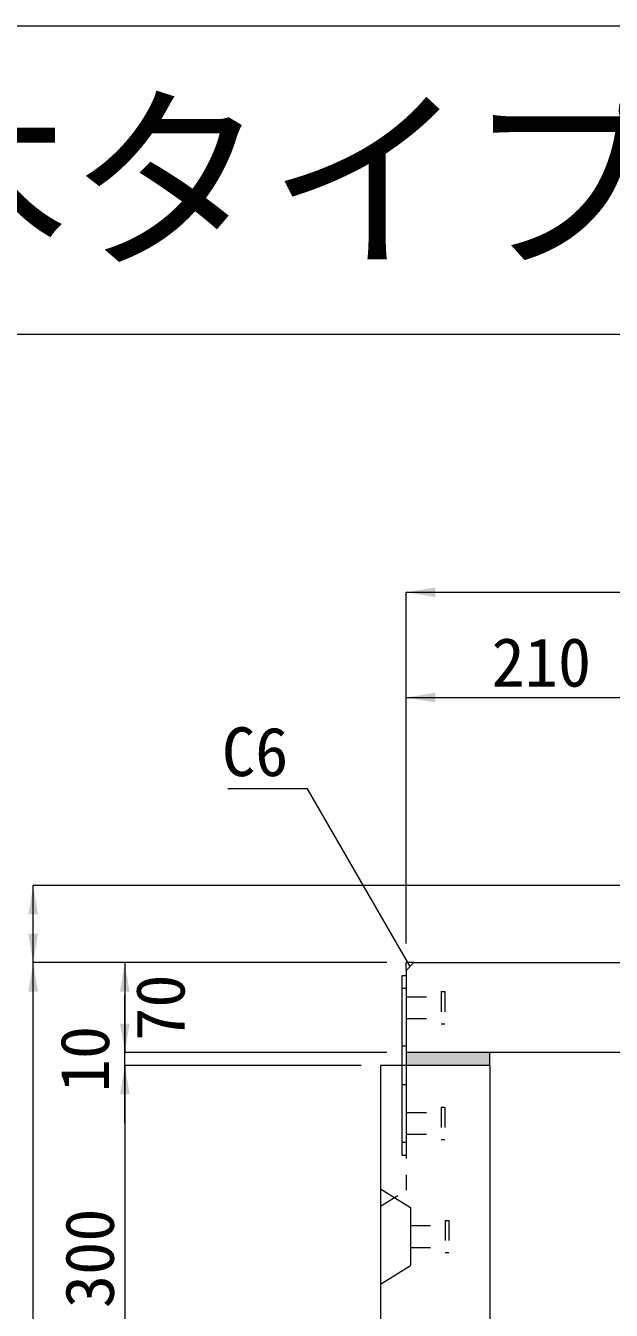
# Model space of a CAD drawing. Units: millimetres at full size; some dimension numbers follow another scale. Extents: x -3301 to 90699, y 107523 to 139162.
# Drawn here: x 15641 to 16097, y 119412 to 120411 of the extents above; entities that cross this region are included whole.
import ezdxf
from ezdxf.enums import TextEntityAlignment as Align

# ---------------------------------------------------------------- set-up
doc = ezdxf.new("R2010")
doc.units = ezdxf.units.MM
doc.header["$LTSCALE"] = 21
doc.linetypes.add('USER1', pattern=[1.35, 0.75, -0.6])
for name, color, linetype, lineweight in [('0_2', 7, 'USER1', 9), ('図枠', 7, 'Continuous', 5), ('寸法線', 7, 'Continuous', 9), ('引出線', 4, 'Continuous', 9), ('本体', 2, 'Continuous', 9), ('補助線', 8, 'Continuous', 13), ('ｲﾝｻｰﾄ', 3, 'USER1', 5)]:
    doc.layers.add(name, color=color, linetype=linetype, lineweight=lineweight)
doc.layers.add('ﾊｯﾁﾝｸﾞ', color=8, linetype='Continuous')
doc.styles.add('ＭＳ ゴシック', font='')
doc.styles.get('ＭＳ ゴシック').set_extended_font_data('MS Gothic')

# ---------------------------------------------------------------- blocks, each defined once
blk = doc.blocks.new('filled_arrow')
at = {"color": 0, "linetype": 'Continuous', "lineweight": -2}
blk.add_solid([(7.5, 1.25), (0, 0), (7.5, -1.25)], dxfattribs=at)

msp = doc.modelspace()

# ---------------------------------------------------------------- hatches: boundary and pattern name
at = {"layer": 'ﾊｯﾁﾝｸﾞ'}
msp.add_hatch(color=256, dxfattribs=at).paths.add_polyline_path([(16002.31, 119602.64), (16002.31, 119612.64), (15937.31, 119612.64), (15937.31, 119602.64)])

# ---------------------------------------------------------------- linework, layer by layer
at = {"layer": '0_2'}
for p, q in [((15937.31, 119662.64), (15934.11, 119662.64)), ((15937.31, 119617.64), (15934.11, 119617.64)), ((15937.31, 119587.64), (15934.11, 119587.64)), ((15937.31, 119542.64), (15934.11, 119542.64))]:
    msp.add_line(p, q, dxfattribs=at)
at = {"layer": '0_2', "linetype": 'Continuous', "lineweight": 13}
msp.add_line((16002.31, 119602.64), (16002.31, 119612.64), dxfattribs=at)
at = {"layer": '0_2', "linetype": 'Continuous'}
msp.add_lwpolyline([(15934.11, 119532.64), (15934.11, 119672.64), (15937.31, 119672.64), (15937.31, 119532.64)], close=True, dxfattribs=at)
at = {"layer": '図枠', "lineweight": 13}
for p, q in [((13499.21, 120411.48), (27899.21, 120411.48)), ((13499.21, 120171.48), (27899.21, 120171.48))]:
    msp.add_line(p, q, dxfattribs=at)
at = {"layer": '寸法線'}
for p, q in [((15937.31, 119970.73), (16367.31, 119970.73)), ((15937.31, 119697.64), (15937.31, 119970.73)), ((15937.31, 119888.85), (16147.31, 119888.85)), ((15937.31, 119697.64), (15937.31, 119888.85)), ((15647.2, 119682.64), (15647.2, 119742.64)), ((16139.32, 119742.64), (15647.2, 119742.64)), ((15647.2, 118852.64), (15647.2, 119682.64)), ((15922.31, 119682.64), (15647.2, 119682.64)), ((15922.31, 119682.64), (15647.2, 119682.64)), ((15718.47, 119682.64), (15718.47, 119612.64)), ((15922.31, 119682.64), (15718.47, 119682.64)), ((15718.47, 119557.64), (15718.47, 119657.64)), ((15922.31, 119612.64), (15718.47, 119612.64)), ((15922.31, 119612.64), (15718.47, 119612.64)), ((15718.47, 119602.64), (15718.47, 119302.64)), ((15902.31, 119602.64), (15718.47, 119602.64)), ((15902.31, 119602.64), (15718.47, 119602.64))]:
    msp.add_line(p, q, dxfattribs=at)
at = {"layer": '引出線'}
msp.add_lwpolyline([(15940.31, 119679.7), (15860.61, 119817.73), (15798.51, 119817.73)], dxfattribs=at)
at = {"layer": '本体', "lineweight": 20}
for p, q in [((15937.31, 119676.64), (15943.31, 119682.64)), ((15937.31, 119676.64), (15937.31, 119612.64)), ((15943.31, 119682.64), (16147.31, 119682.64)), ((16367.31, 119612.64), (15937.31, 119612.64)), ((15917.31, 119602.64), (15917.31, 118852.64)), ((16002.31, 119602.64), (15917.31, 119602.64)), ((16002.31, 119602.64), (16002.31, 119373.17))]:
    msp.add_line(p, q, dxfattribs=at)
at = {"layer": '本体', "linetype": 'USER1'}
for p in [(15937.31, 119602.64), (15917.31, 119493.14)]:
    msp.add_line(p, (15937.31, 119505.64), dxfattribs=at)
at = {"layer": '本体'}
for p, q in [((15917.31, 119506.64), (15940.51, 119492.14)), ((15940.51, 119492.14), (15940.51, 119447.14)), ((15917.31, 119432.64), (15940.51, 119447.14))]:
    msp.add_line(p, q, dxfattribs=at)
at = {"layer": '補助線'}
for p in [(15937.31, 119676.64), (15943.31, 119682.64)]:
    msp.add_line(p, (15937.31, 119682.64), dxfattribs=at)
at = {"layer": 'ｲﾝｻｰﾄ'}
for p, q in [((15937.31, 119656.14), (15937.31, 119639.14)), ((15937.31, 119656.14), (15964.31, 119656.14)), ((15964.31, 119660.14), (15964.31, 119635.14)), ((15964.31, 119660.14), (15967.31, 119660.14)), ((15967.31, 119660.14), (15967.31, 119635.14)), ((15937.31, 119639.14), (15964.31, 119639.14)), ((15964.31, 119635.14), (15967.31, 119635.14)), ((15937.31, 119566.14), (15964.31, 119566.14)), ((15964.31, 119570.14), (15964.31, 119545.14)), ((15964.31, 119570.14), (15967.31, 119570.14)), ((15967.31, 119570.14), (15967.31, 119545.14)), ((15937.31, 119549.14), (15964.31, 119549.14)), ((15964.31, 119545.14), (15967.31, 119545.14)), ((15940.51, 119478.14), (15967.51, 119478.14)), ((15967.51, 119482.14), (15967.51, 119457.14)), ((15967.51, 119482.14), (15970.51, 119482.14)), ((15970.51, 119482.14), (15970.51, 119457.14)), ((15940.51, 119461.14), (15967.51, 119461.14)), ((15967.51, 119457.14), (15970.51, 119457.14))]:
    msp.add_line(p, q, dxfattribs=at)

# ---------------------------------------------------------------- block references
at = {"layer": '寸法線', "xscale": 3, "yscale": 3}
for p in [(15937.31, 119970.73), (15937.31, 119888.85)]:
    msp.add_blockref('filled_arrow', p, dxfattribs=at)
for p, rotation in [((15647.2, 119742.64), 270), ((15647.2, 119682.64), 90), ((15647.2, 119682.64), 270), ((15718.47, 119682.64), 270), ((15718.47, 119612.64), 90), ((15718.47, 119612.64), 90), ((15718.47, 119602.64), 270), ((15718.47, 119602.64), 270)]:
    msp.add_blockref('filled_arrow', p, dxfattribs=dict(at, rotation=rotation))
at = {"layer": '引出線', "xscale": 0.075, "yscale": 0.075, "rotation": 120}
msp.add_blockref('filled_arrow', (15940.31, 119679.7), dxfattribs=at)

# ---------------------------------------------------------------- texts
at = {"layer": '図枠', "style": 'ＭＳ ゴシック'}
msp.add_text('\u3000都市型側溝 深型集水桝 基本タイプ 300型(300×300～600) 断面図', height=113.9, dxfattribs=at).set_placement((13499.21, 120291.48), align=Align.MIDDLE_LEFT)
at = {"layer": '寸法線', "style": 'ＭＳ ゴシック'}
msp.add_text('210', height=37.98, dxfattribs=at).set_placement((16042.31, 119916.35), align=Align.MIDDLE_CENTER)
for s, p in [('70', (15745.97, 119647.64)), ('10', (15687.22, 119607.64)), ('300', (15690.97, 119452.64))]:
    msp.add_text(s, height=37.98, rotation=90, dxfattribs=at).set_placement(p, align=Align.MIDDLE_CENTER)
at = {"layer": '引出線', "style": 'ＭＳ ゴシック'}
msp.add_text('C6', height=37.98, dxfattribs=at).set_placement((15845.61, 119865.73), align=Align.TOP_RIGHT)

doc.saveas('drawing.dxf')
